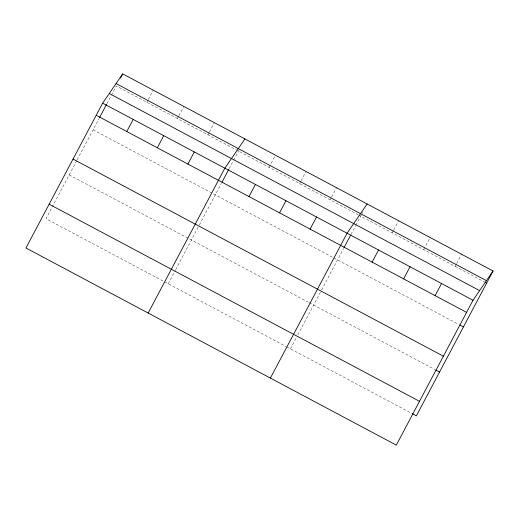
<?xml version="1.0" encoding="UTF-8"?>
<svg xmlns="http://www.w3.org/2000/svg" width="519" height="519" viewBox="0 0 519 519"><rect width="100%" height="100%" fill="white"/><g stroke="black" fill="none" stroke-linecap="round" stroke-linejoin="round"><path stroke-width="0.39" stroke-dasharray="2.6 1.95" d="M76.78 160.605L46.003 218.733L163.959 281.512M77.156 159.891L99.071 118.501M106.927 103.664L111.04 95.892M111.416 95.185L116.282 86.005L357.87 214.587M146.832 102.269L147.967 100.128M148.343 99.414L153.248 90.15M177.388 118.527L178.517 116.392M178.899 115.679L183.804 106.408M207.944 134.791L209.073 132.65M209.449 131.936L214.36 122.672M168.221 283.783L175.325 270.36M175.701 269.653L198.998 225.655M199.374 224.935L221.289 183.551M229.145 168.714L233.258 160.942M233.634 160.235L239.253 149.628M269.05 167.313L275.466 155.2M299.606 183.577L300.735 181.436M301.117 180.729L306.022 171.458M330.162 199.841L331.291 197.7M331.667 196.986L336.578 187.722M290.439 348.826L296.42 337.525M297.919 334.697L321.216 290.705M321.592 289.985L343.507 248.601M350.987 234.471L355.476 225.992M355.852 225.285L361.847 213.964M362.223 213.251L362.976 211.823M392.195 232.856L393.324 230.721M393.7 230.008L398.611 220.737M423.673 249.613L430.089 237.494M455.157 266.364L456.285 264.229M456.662 263.516L461.573 254.252M358.584 214.97L484.487 281.979M93.089 129.802L333.256 257.632M333.97 258.008L458.433 324.258M69.196 174.929L308.656 302.382M309.363 302.759L435.259 369.762M164.666 281.888L286.177 346.562M286.884 346.939L411.353 413.182"/><path stroke-width="0.78" d="M102.639 103.151L25.95 247.998L396.302 445.114L472.997 300.267L493.05 271.002L122.698 73.886L102.639 103.151L472.997 300.267M99.447 117.794L106.551 104.371M120.427 78.161L122.698 73.886M126.779 131.534L133.195 119.415M157.335 147.792L163.751 135.673M187.891 164.056L194.307 151.937M148.168 313.048L224.857 168.201L244.91 138.936M222.041 182.137L228.769 169.421M248.997 196.578L255.413 184.466M279.553 212.842L285.969 200.723M310.103 229.106L316.519 216.987M270.386 378.091L347.075 233.252L367.128 203.986M343.883 247.894L350.617 235.178M372.142 262.121L378.559 250.002M403.62 278.878L410.036 266.76M435.097 295.629L441.513 283.517M493.05 271.002L416.361 415.849L412.067 413.565M116.074 83.546L486.433 280.662M485.2 282.362L486.634 283.121M109.256 93.491L479.614 290.614M96.223 115.27L466.581 312.386M459.866 325.017L463.441 326.925M73.036 159.067L443.388 356.19M435.973 370.144L439.548 372.052M49.143 204.194L419.495 401.317"/></g></svg>
